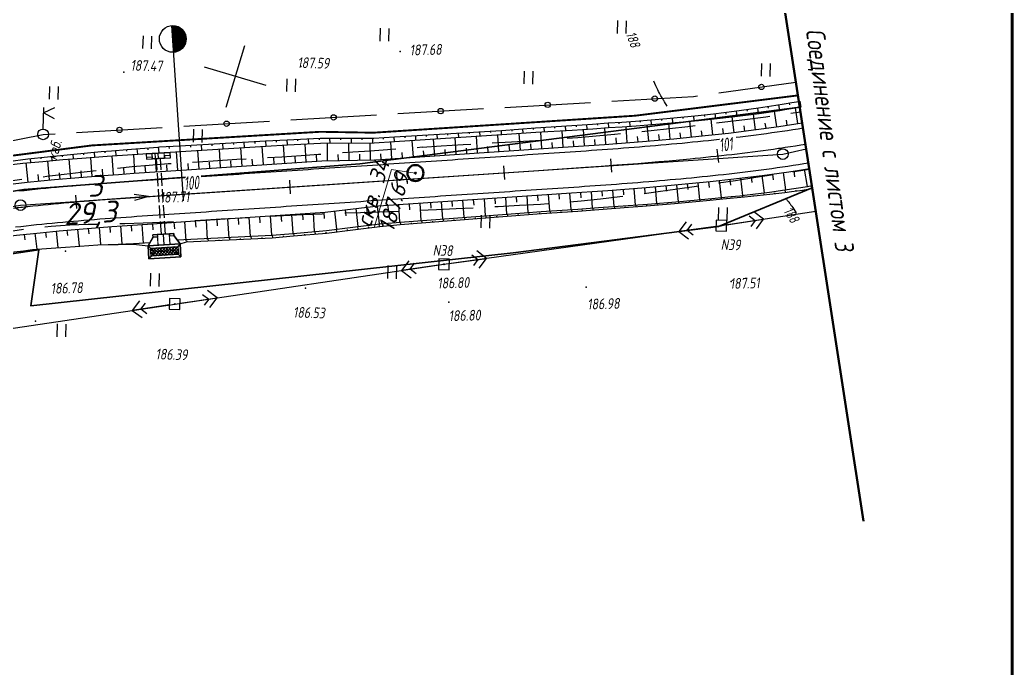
# Model space of a CAD drawing. Header units: millimetres. Extents: x 1808 to 2910, y -1045 to 155.
# Drawn here: x 2689.1 to 2874.2, y -473.4 to -352.6 of the extents above; entities that cross this region are included whole.
import ezdxf

# ---------------------------------------------------------------- set-up
doc = ezdxf.new("R2010")
doc.units = ezdxf.units.MM
doc.linetypes.add('ACAD_ISO02W100', pattern=[15, 12, -3])
doc.linetypes.add('CONTI', pattern=[0])
for name, color, linetype, lineweight in [('10', 1, 'Continuous', 35), ('геология', 7, 'Continuous', 20), ('КОПИЯ_ОСЬ_13_ОТКОСЫ', 7, 'Continuous', 30), ('КОПИЯ_ОСЬ_ГРАНИЦЫ_ПОЛОС', 7, 'Continuous', 30), ('ОСЬ_ВЕРХ_ПОКРЫТИЯ_ГРАНИЦЫ_ПОЛОС', 7, 'Continuous', 30), ('ОСЬ_ВЕРХ_ПОКРЫТИЯ_ОСЬ', 1, 'Continuous', 30), ('Трубы мет.', 7, 'ACAD_ISO02W100', 30), ('Уклоны ПЧ', 5, 'Continuous', 30)]:
    doc.layers.add(name, color=color, linetype=linetype, lineweight=lineweight)
for name, color, linetype in [('_Оформление', 7, 'Continuous'), ('_Ростелеком', 6, 'Continuous'), ('GOR_BDEFAULT', 212, 'CONTI'), ('NAD_MDEFAULT', 7, 'CONTI'), ('PI_OTDEFAULT', 172, 'CONTI'), ('PI_TTDEFAULT', 5, 'CONTI'), ('PLN_O', 7, 'CONTI'), ('SETKR', 2, 'CONTI'), ('SIT_LDEFAULT', 7, 'CONTI'), ('USLZNDEFAULT', 7, 'CONTI'), ('ZAPSKDEFAULT', 7, 'CONTI'), ('КОПИЯ_ОСЬ_ТАНГЕНСЫ', 1, 'Continuous'), ('ОСЬ_ВЕРХ_ПОКРЫТИЯ_КИЛОМЕТЫ', 1, 'Continuous'), ('ОСЬ_ВЕРХ_ПОКРЫТИЯ_ОТКОСЫ', 7, 'Continuous'), ('ОСЬ_ВЕРХ_ПОКРЫТИЯ_ПИКЕТЫ', 1, 'Continuous')]:
    doc.layers.add(name, color=color, linetype=linetype)
doc.styles.add('eskd', font='isocpeur.ttf', dxfattribs={"width": 1.2, "height": 2})
doc.styles.add('SHRFT', font='isocpeui.ttf')
doc.styles.get("Standard").update_dxf_attribs({"font": 'isocpeui.ttf'})
doc.styles.add('ГОСТ', font='isocpeur.ttf', dxfattribs={"height": 4})
doc.linetypes.add('Связь', pattern='A,12.5,[130,ltypeshp.shx,S=1,R=-30,X=0,Y=0.9],1,[130,ltypeshp.shx,S=1,R=-30,X=0,Y=0.9],1,[130,ltypeshp.shx,S=1,R=-30,X=0,Y=0.9],4.5', length=19)

# ---------------------------------------------------------------- blocks, each defined once
blk = doc.blocks.new('BL_333')
at = {"color": 0}
for p, q in [((0, -6), (0, 6)), ((-6, 0), (6, 0))]:
    blk.add_line(p, q, dxfattribs=at)
blk = doc.blocks.new('BL_2011')
at = {"color": 0}
for p, q in [((0, 0), (0, 2.4)), ((1.6, 0), (1.6, 2.4))]:
    blk.add_line(p, q, dxfattribs=at)
blk = doc.blocks.new('BL_27')
at = {"color": 0}
for p, q in [((1, 1), (-1, 1)), ((-1, 1), (-1, -1)), ((1, -1), (1, 1)), ((-1, -1), (1, -1))]:
    blk.add_line(p, q, dxfattribs=at)
blk.add_circle((0, 0), 0.1, dxfattribs=at)
blk = doc.blocks.new('BL_4017')
at = {"color": 0}
for p, q in [((0, 1), (0, 5)), ((2, 5), (0, 4)), ((0, 4), (2, 3))]:
    blk.add_line(p, q, dxfattribs=at)
blk.add_circle((0, 0), 1, dxfattribs=at)
blk = doc.blocks.new('A$C25637593')
at = {"layer": 'Трубы мет.', "linetype": 'Continuous', "lineweight": 0}
h = blk.add_hatch(dxfattribs=at)
h.set_pattern_fill('ANSI37', color=256, scale=64, angle=180, style=0)
h.set_pattern_definition([(225, (2253.2026, 3680.535), (5.656854, -5.656854), []), (315, (2253.2026, 3680.535), (5.656854, 5.656854), [])])
h.paths.add_polyline_path([(49, 51), (79, 51), (79, -51), (49, -51)])
at = {"layer": 'Трубы мет.', "linetype": 'Continuous'}
for points in [[(0, 39), (0, 23), (0, 0), (0, -23), (0, -39)], [(0, 23), (8, 23), (8, 39), (0, 39)], [(8, -39), (8, -39), (40, -60), (40, -60), (40, 60), (8, 39), (8, 39)], [(40, 60), (49, 51)], [(88, 60), (79, 51)], [(0, -23), (8, -23), (8, -39), (0, -39)], [(40, -60), (49, -51)], [(79, -51), (88, -60)]]:
    blk.add_lwpolyline(points, dxfattribs=at)
at = {"layer": 'Трубы мет.', "linetype": 'Continuous', "lineweight": 0}
for points in [[(39, 23), (39, 58.1), (9, 38.5), (9, 23)], [(9, -23), (9, -38.5), (39, -58.1), (39, -23)]]:
    blk.add_lwpolyline(points, close=True, dxfattribs=at)
at = {"layer": 'Трубы мет.', "linetype": 'Continuous'}
for points in [[(40, 60), (88, 60), (88, -60), (40, -60)], [(49, 51), (79, 51), (79, -51), (49, -51)]]:
    blk.add_lwpolyline(points, close=True, dxfattribs=at)
at = {"layer": 'Трубы мет.', "ltscale": 1.2}
for points in [[(49, 51), (64, 36)], [(79, 51), (64, 36)], [(64, 36), (64, -36)], [(49, -51), (64, -36)], [(64, -36), (79, -51)]]:
    blk.add_lwpolyline(points, dxfattribs=at)
at = {"layer": 'Трубы мет.', "linetype": 'Continuous', "lineweight": 0}
for points in [[(1, 22), (39, 22)], [(1, 22), (1, 0.5)], [(1, 0.5), (39, 0.5)], [(39, 0.5), (39, 22)], [(1, -0.5), (39, -0.5)], [(1, -0.5), (1, -22)], [(1, -22), (39, -22)], [(39, -22), (39, -0.5)]]:
    blk.add_lwpolyline(points, dxfattribs=at)
blk = doc.blocks.new('A$C76A07AE2')
at = {"layer": 'Трубы мет.', "linetype": 'Continuous', "lineweight": 0}
for p, q in [((-18.9, 44.2), (-8, 44.2)), ((-18.9, 44.2), (-18.9, 23)), ((-4, 45), (-1.3, 45)), ((-18.9, 23), (0, 23)), ((-18.9, 22.1), (-0.9, 22.1)), ((-18.9, 22.1), (-18.9, 21.8)), ((-18.9, 21.8), (-18.9, 0.5)), ((-0.9, 22.1), (-0.9, 0.5)), ((-18.9, -0.5), (-18.9, -20.5)), ((-18.9, -20.5), (-18.9, -22)), ((-18.9, -22), (-0.9, -22)), ((-18.9, -23), (0, -23)), ((-18.9, -23), (-18.9, -44.1)), ((-0.9, -0.5), (-0.9, -20.5)), ((-0.9, -20.5), (-0.9, -22)), ((-18.9, -44.1), (-8, -44.1))]:
    blk.add_line(p, q, dxfattribs=at)
at = {"layer": 'Трубы мет.', "linetype": 'Continuous'}
blk.add_lwpolyline([(-20, -45), (0, -45), (0, 45), (-20, 45)], close=True, dxfattribs=at)
for points in [[(-8, 45), (-8, 23), (0, 23)], [(-8, -45), (-8, -23), (0, -23)]]:
    blk.add_lwpolyline(points, dxfattribs=at)
at = {"layer": 'Трубы мет.', "linetype": 'Continuous', "lineweight": 0}
for points in [[(-18.9, 0.5), (-0.9, 0.5)], [(-18.9, -0.5), (-0.9, -0.5)]]:
    blk.add_lwpolyline(points, dxfattribs=at)
blk = doc.blocks.new('Стрелка')
at = {"layer": 'Уклоны ПЧ', "ltscale": 2}
for points in [[(-0.02, -0.05), (-0.02, 17.97)], [(-0.02, -0.05), (-0.58, 2.62)], [(-0.02, -0.05), (0.53, 2.62)]]:
    blk.add_lwpolyline(points, dxfattribs=at)

msp = doc.modelspace()

# ---------------------------------------------------------------- linework, layer by layer
at = {"lineweight": 50}
msp.add_line((2827.41, -322.24), (2846.49, -445.96), dxfattribs=at)
at = {"layer": '10'}
for points in [[(2834.59, -368.84), (2752.53, -379.42), (2722.95, -381.67)], [(2720.01, -381.89), (2689.9, -384.17), (2672.23, -386.99), (2623.66, -394.75)], [(2836.91, -383.88), (2819.46, -391.04), (2781.15, -396), (2691.22, -405.87), (2692.7, -395.44), (2606.46, -408.13), (2606.46, -408.13), (2531.72, -418.13), (2464.56, -429.19), (2448.04, -431.91), (2378.95, -444.91), (2369.55, -446.68), (2369.33, -456.96), (2288.52, -472.64), (2240.01, -477.5)], [(2288.52, -472.64), (2369.33, -456.96), (2369.55, -446.68), (2378.95, -444.91), (2448.04, -431.91), (2464.56, -429.19), (2531.72, -418.13), (2606.46, -408.13), (2606.46, -408.13), (2692.7, -395.44), (2691.22, -405.87), (2781.15, -396), (2819.46, -391.04), (2836.91, -383.88)]]:
    msp.add_lwpolyline(points, dxfattribs=at)
at = {"layer": '_Оформление', "lineweight": 70, "ltscale": 200}
msp.add_lwpolyline([(2874.19, -249.78), (1824.77, -249.78), (1824.77, -535.66), (2874.19, -535.66)], close=True, dxfattribs=at)
at = {"layer": '_Ростелеком', "color": 5, "linetype": 'Связь', "const_width": 0.35}
msp.add_lwpolyline([(2834.25, -366.64), (2803.91, -370.42), (2755.07, -373.59), (2745.15, -373.42), (2702.58, -375.96), (2684.43, -378.29), (2671.55, -380.72), (2634.25, -387.11), (2605.99, -391.86), (2578.38, -393.01), (2544.61, -398.26), (2501.7, -405.21), (2471.17, -410.45), (2438.48, -419.6), (2405.8, -425.35), (2370.72, -431.58), (2340.52, -436.8), (2307.56, -442.93)], dxfattribs=at)
at = {"layer": 'GOR_BDEFAULT', "color": 212, "elevation": 188, "flags": 128}
for points in [[(2809.88, -368.63), (2809.39, -367.84), (2809.31, -367.72), (2809.22, -367.59), (2809.13, -367.45), (2809.03, -367.29), (2808.92, -367.12), (2808.8, -366.92), (2808.68, -366.71), (2808.55, -366.47), (2808.41, -366.2), (2808.26, -365.92), (2808.11, -365.59), (2807.94, -365.24), (2807.76, -364.85), (2807.58, -364.43), (2807.39, -363.98)], [(2832.11, -386.01), (2832.15, -386.06), (2832.2, -386.1), (2832.26, -386.17), (2832.32, -386.24), (2832.38, -386.33), (2832.47, -386.43), (2832.57, -386.56), (2832.68, -386.7), (2832.8, -386.87), (2832.94, -387.07), (2833.1, -387.3), (2833.27, -387.55), (2833.47, -387.84), (2833.69, -388.16), (2833.93, -388.51)]]:
    msp.add_lwpolyline(points, dxfattribs=at)
at = {"layer": 'PI_TTDEFAULT', "color": 5}
for p in [(2760.09, -358.45, 187.68), (2708.54, -362.29, 187.47), (2741.52, -361.27, 187.59), (2697.64, -395.68, 186.57), (2768.24, -398.1, 186.8), (2821.79, -401.34, 187.51), (2742.39, -402.57, 186.53), (2794.76, -402.38, 186.98), (2769.14, -405.16, 186.8), (2718.03, -405.52, 186.39), (2692.05, -408.69, 186.13)]:
    msp.add_point(p, dxfattribs=at)
at = {"layer": 'PLN_O'}
for p, q in [((2819.5, -366.18), (2833.88, -364.18)), ((2779.6, -368.87), (2795.57, -367.94)), ((2799.57, -367.71), (2814.79, -366.82)), ((2814.79, -366.82), (2815.54, -366.72)), ((2759.64, -370.04), (2775.61, -369.11)), ((2719.71, -372.38), (2735.68, -371.45)), ((2739.67, -371.21), (2755.64, -370.28)), ((2693.49, -373.9), (2695.74, -373.77)), ((2699.74, -373.53), (2715.71, -372.6)), ((2680.01, -376.56), (2693.49, -373.9))]:
    msp.add_line(p, q, dxfattribs=at)
for centre in [(2827.43, -365.07), (2787.59, -368.4), (2807.55, -367.24), (2767.63, -369.57), (2727.7, -371.91), (2747.66, -370.74), (2707.73, -373.06)]:
    msp.add_circle(centre, 0.5, dxfattribs=at)
at = {"layer": 'SIT_LDEFAULT', "color": 7}
for p, q in [((2834.74, -369.78), (2832.95, -370.04)), ((2820.63, -371.65), (2819.07, -371.84)), ((2824.36, -371.17), (2820.63, -371.64)), ((2828.23, -370.68), (2824.36, -371.18)), ((2828.98, -370.58), (2828.23, -370.68)), ((2806.89, -373.26), (2805.15, -373.44)), ((2810.3, -372.88), (2806.89, -373.26)), ((2813.7, -372.49), (2810.3, -372.88)), ((2815.09, -372.33), (2813.7, -372.5)), ((2780.81, -375.35), (2777.24, -375.56)), ((2785.29, -375.09), (2780.81, -375.35)), ((2787.23, -374.98), (2785.29, -375.1)), ((2793.23, -374.55), (2791.21, -374.7)), ((2796.64, -374.26), (2793.23, -374.55)), ((2800.06, -373.95), (2796.64, -374.26)), ((2801.17, -373.83), (2800.07, -373.94)), ((2751.26, -377.22), (2749.3, -377.36)), ((2754.49, -377), (2751.26, -377.22)), ((2757.71, -376.76), (2754.49, -377)), ((2759.28, -376.65), (2757.71, -376.76)), ((2764.17, -376.31), (2763.26, -376.38)), ((2767.73, -376.1), (2764.16, -376.32)), ((2771.82, -375.87), (2767.73, -376.1)), ((2773.26, -375.78), (2771.82, -375.87)), ((2725.17, -378.88), (2721.36, -379.11)), ((2729.62, -378.61), (2725.17, -378.88)), ((2731.33, -378.52), (2729.62, -378.61)), ((2738.03, -378.14), (2735.33, -378.29)), ((2741.58, -377.9), (2738.03, -378.13)), ((2744.81, -377.68), (2741.58, -377.9)), ((2745.3, -377.64), (2744.81, -377.67)), ((2700.56, -381), (2697.39, -381.38)), ((2703.41, -380.67), (2700.56, -381)), ((2710.11, -379.96), (2707.39, -380.24)), ((2713.29, -379.68), (2710.11, -379.96)), ((2716.8, -379.41), (2713.29, -379.68)), ((2717.37, -379.37), (2716.8, -379.41)), ((2833.29, -380.87), (2834.33, -380.71)), ((2834.34, -380.69), (2836.37, -380.37)), ((2689.53, -382.33), (2687.36, -382.59)), ((2694.21, -381.76), (2693.5, -381.85)), ((2697.39, -381.38), (2694.21, -381.76)), ((2819.45, -382.93), (2822.59, -382.47)), ((2822.59, -382.47), (2826.41, -381.9)), ((2826.41, -381.9), (2829.34, -381.46)), ((2805.59, -384.9), (2808.19, -384.55)), ((2808.19, -384.55), (2811.76, -384.04)), ((2811.76, -384.04), (2815.35, -383.52)), ((2815.35, -383.52), (2815.49, -383.5)), ((2791.68, -386.47), (2793.82, -386.28)), ((2793.82, -386.28), (2797.42, -385.91)), ((2797.42, -385.91), (2801.01, -385.5)), ((2801.01, -385.5), (2801.62, -385.42)), ((2749.74, -388.52), (2752.65, -388.43)), ((2752.65, -388.43), (2756.21, -388.31)), ((2756.21, -388.31), (2759.73, -388.19)), ((2763.73, -388.04), (2766.87, -387.9)), ((2766.87, -387.9), (2770.53, -387.72)), ((2770.53, -387.72), (2773.71, -387.56)), ((2777.7, -387.37), (2778.32, -387.34)), ((2778.32, -387.34), (2782.31, -387.12)), ((2782.31, -387.12), (2786.26, -386.88)), ((2786.26, -386.88), (2787.69, -386.77)), ((2819.94, -390.91), (2837.58, -388.18)), ((2827.85, -389.69), (2826.02, -388.35)), ((2708.73, -390.49), (2712.16, -390.41)), ((2712.16, -390.41), (2715.59, -390.27)), ((2715.59, -390.27), (2717.78, -390.16)), ((2721.77, -389.95), (2722.86, -389.88)), ((2722.86, -389.88), (2726.72, -389.66)), ((2726.72, -389.66), (2730.63, -389.42)), ((2730.63, -389.43), (2731.76, -389.37)), ((2735.74, -389.15), (2738.33, -389.01)), ((2738.33, -389.01), (2741.98, -388.83)), ((2741.98, -388.83), (2745.53, -388.68)), ((2745.53, -388.68), (2745.73, -388.67)), ((2813.38, -390.21), (2812.02, -392.01)), ((2820.93, -390.76), (2827.85, -389.69)), ((2825.12, -389.1), (2826.26, -389.94)), ((2826.26, -389.94), (2825.43, -391.08)), ((2826.51, -391.51), (2827.85, -389.69)), ((2687.87, -391.85), (2689.84, -391.58)), ((2693.79, -391.12), (2695.02, -391)), ((2695.02, -390.98), (2698.44, -390.76)), ((2698.43, -390.77), (2701.86, -390.64)), ((2701.86, -390.64), (2703.79, -390.6)), ((2707.79, -390.51), (2708.73, -390.49)), ((2768.24, -398.1), (2819.94, -390.91)), ((2818.95, -391.04), (2812.02, -392.01)), ((2812.02, -392.01), (2813.82, -393.38)), ((2813.61, -391.79), (2814.45, -390.66)), ((2814.73, -392.65), (2813.61, -391.79)), ((2776.16, -397), (2774.35, -395.63)), ((2761.67, -397.45), (2760.32, -399.27)), ((2769.23, -397.97), (2776.16, -397)), ((2773.45, -396.37), (2774.57, -397.22)), ((2774.57, -397.22), (2773.72, -398.35)), ((2774.8, -398.8), (2776.16, -397)), ((2718.03, -405.52), (2768.24, -398.1)), ((2767.24, -398.24), (2760.32, -399.27)), ((2760.32, -399.27), (2762.14, -400.62)), ((2761.91, -399.03), (2762.75, -397.89)), ((2763.04, -399.88), (2761.91, -399.03)), ((2725.94, -404.35), (2724.12, -403)), ((2711.47, -404.89), (2710.12, -406.7)), ((2719.02, -405.37), (2725.94, -404.35)), ((2723.22, -403.73), (2724.36, -404.58)), ((2724.36, -404.58), (2723.52, -405.72)), ((2724.6, -406.17), (2725.94, -404.35)), ((2665.65, -413.35), (2718.03, -405.52)), ((2717.04, -405.66), (2710.12, -406.7)), ((2710.12, -406.7), (2711.93, -408.04)), ((2711.7, -406.46), (2712.55, -405.32)), ((2712.83, -407.31), (2711.7, -406.46))]:
    msp.add_line(p, q, dxfattribs=at)
at = {"layer": 'геология', "color": 1, "linetype": 'Continuous'}
for p, q in [((2755.3, -391.08), (2758.46, -380.45)), ((2758.46, -380.45), (2762.87, -381.12))]:
    msp.add_line(p, q, dxfattribs=at)
at = {"layer": 'геология', "color": 1, "linetype": 'Continuous', "lineweight": 50}
for radius in [1.5, 0.103]:
    msp.add_circle((2762.92, -381.11), radius, dxfattribs=at)
at = {"layer": 'КОПИЯ_ОСЬ_13_ОТКОСЫ'}
for points in [[(2686.99, -378.94), (2690.64, -378.48), (2694.29, -378.08), (2697.99, -377.7), (2702.36, -377.29), (2704.3, -377.12), (2706.24, -376.95), (2709.14, -376.72), (2714.91, -376.26), (2715.21, -376.23), (2719.01, -376.06), (2734.98, -375.11), (2738.98, -374.9), (2745.17, -374.61), (2750.13, -374.58), (2755.19, -374.59), (2758.99, -374.38), (2778.95, -373.15), (2785.33, -372.71), (2792.1, -372.25), (2795.96, -371.98), (2798.85, -371.77), (2801.42, -371.6), (2803.98, -371.41), (2809.81, -370.92), (2815.61, -370.37), (2818.49, -370.06), (2822.38, -369.6), (2826.86, -368.98), (2830.11, -368.48), (2831.65, -368.24), (2833.09, -367.98), (2834.43, -367.75)], [(2832.61, -368.07), (2832.67, -368.41)], [(2834.58, -367.72), (2834.76, -368.8)], [(2687.07, -379.6), (2689.73, -379.29), (2693.44, -378.93), (2697.14, -378.61), (2698.99, -378.46), (2700.71, -378.33), (2705.44, -377.98), (2710.18, -377.66), (2714.99, -377.35), (2715.28, -377.33), (2719.08, -377.12), (2735.05, -376.11), (2739.04, -375.87), (2745.23, -375.53), (2755.25, -375.47), (2759.04, -375.24), (2779, -373.95), (2785.39, -373.51), (2792.16, -373.09), (2796.02, -372.84), (2798.91, -372.64), (2801.48, -372.48), (2804.06, -372.3), (2809.89, -371.83), (2815.7, -371.3), (2818.6, -371), (2822.5, -370.57), (2826.99, -369.98), (2830.84, -369.43), (2831.8, -369.28), (2833.73, -368.97), (2834.59, -368.82)], [(2687.07, -379.6), (2689.73, -379.29), (2693.44, -378.93), (2697.14, -378.61), (2698.99, -378.46), (2700.71, -378.33), (2705.44, -377.98), (2710.18, -377.66), (2714.99, -377.35), (2715.28, -377.33), (2719.08, -377.12), (2735.05, -376.11), (2739.04, -375.87), (2745.23, -375.53), (2755.25, -375.47), (2759.04, -375.24), (2779, -373.95), (2785.39, -373.51), (2792.16, -373.09), (2796.02, -372.84), (2798.91, -372.64), (2801.48, -372.48), (2804.06, -372.3), (2809.89, -371.83), (2815.7, -371.3), (2818.6, -371), (2822.5, -370.57), (2826.99, -369.98), (2830.84, -369.43), (2831.8, -369.28), (2833.73, -368.97), (2834.59, -368.82)], [(2818.75, -370.03), (2818.86, -370.97)], [(2820.74, -369.79), (2820.77, -370.11)], [(2822.72, -369.55), (2822.86, -370.52)], [(2824.7, -369.28), (2824.75, -369.6)], [(2826.68, -369), (2826.82, -370)], [(2828.66, -368.7), (2828.71, -369.04)], [(2830.28, -372.5), (2829.87, -369.57)], [(2830.64, -368.4), (2830.8, -369.43)], [(2834.23, -371.9), (2833.78, -368.96)], [(2687.93, -383.11), (2690.49, -382.82), (2693.06, -382.56), (2695.62, -382.31), (2700.14, -381.92), (2705.6, -381.49), (2707.53, -381.36), (2710.41, -381.15), (2720.25, -380.49), (2745.45, -378.81), (2755.46, -378.64), (2791.4, -376.23), (2795.27, -375.96), (2798.17, -375.76), (2805.27, -375.21), (2811.13, -374.71), (2816.97, -374.13), (2821.28, -373.66), (2826.48, -373.02), (2830.68, -372.44), (2835.05, -371.78)], [(2796.83, -371.92), (2796.85, -372.2)], [(2798.83, -371.77), (2798.89, -372.64)], [(2800.82, -371.64), (2800.84, -371.93)], [(2802.82, -371.5), (2802.88, -372.38)], [(2804.81, -371.34), (2804.84, -371.64)], [(2806.81, -371.17), (2806.88, -372.07)], [(2808.8, -371.01), (2808.82, -371.31)], [(2810.41, -374.77), (2810.15, -371.81)], [(2810.79, -370.83), (2810.88, -371.74)], [(2812.78, -370.64), (2812.81, -370.94)], [(2814.39, -374.39), (2814.1, -371.44)], [(2814.77, -370.45), (2814.86, -371.38)], [(2816.76, -370.24), (2816.8, -370.55)], [(2818.37, -373.98), (2818.05, -371.06)], [(2822.34, -373.53), (2821.99, -370.63)], [(2826.31, -373.04), (2825.95, -370.12)], [(2828.29, -372.77), (2828.16, -371.8)], [(2832.25, -372.2), (2832.1, -371.23)], [(2768.9, -373.77), (2768.91, -374.05)], [(2770.89, -373.65), (2770.94, -374.47)], [(2772.89, -373.53), (2772.91, -373.8)], [(2774.88, -373.4), (2774.93, -374.21)], [(2776.88, -373.28), (2776.9, -373.55)], [(2778.88, -373.16), (2778.93, -373.96)], [(2780.87, -373.02), (2780.89, -373.29)], [(2782.48, -376.83), (2782.28, -373.73)], [(2782.87, -372.88), (2782.92, -373.68)], [(2784.86, -372.74), (2784.88, -373.01)], [(2786.47, -376.56), (2786.27, -373.46)], [(2786.86, -372.61), (2786.91, -373.42)], [(2788.85, -372.47), (2788.87, -372.74)], [(2790.47, -376.29), (2790.26, -373.21)], [(2790.85, -372.34), (2790.91, -373.17)], [(2792.84, -372.2), (2792.86, -372.48)], [(2794.46, -376.02), (2794.24, -372.95)], [(2794.84, -372.06), (2794.9, -372.91)], [(2798.45, -375.74), (2798.21, -372.69)], [(2802.43, -375.43), (2802.2, -372.43)], [(2806.42, -375.11), (2806.16, -372.13)], [(2812.4, -374.58), (2812.3, -373.6)], [(2816.38, -374.19), (2816.28, -373.21)], [(2820.36, -373.76), (2820.25, -372.79)], [(2824.33, -373.29), (2824.21, -372.32)], [(2726.95, -375.59), (2727.01, -376.62)], [(2728.94, -375.47), (2728.96, -375.81)], [(2730.94, -375.35), (2731, -376.36)], [(2732.94, -375.23), (2732.96, -375.57)], [(2734.93, -375.12), (2734.99, -376.11)], [(2736.93, -375.01), (2736.95, -375.34)], [(2738.93, -374.91), (2738.98, -375.87)], [(2740.92, -374.81), (2740.94, -375.13)], [(2742.92, -374.72), (2742.97, -375.65)], [(2744.92, -374.63), (2744.94, -374.94)], [(2746.55, -378.79), (2746.49, -375.52)], [(2746.92, -374.6), (2746.93, -375.52)], [(2748.92, -374.59), (2748.92, -374.9)], [(2750.54, -378.72), (2750.49, -375.5)], [(2750.92, -374.58), (2750.92, -375.49)], [(2752.92, -374.59), (2752.92, -374.89)], [(2754.54, -378.65), (2754.49, -375.47)], [(2754.92, -374.59), (2754.92, -375.47)], [(2756.92, -374.5), (2756.93, -374.79)], [(2758.54, -378.43), (2758.33, -375.29)], [(2758.91, -374.39), (2758.96, -375.25)], [(2760.91, -374.27), (2760.93, -374.55)], [(2762.53, -378.17), (2762.32, -375.03)], [(2762.91, -374.14), (2762.96, -374.99)], [(2764.9, -374.02), (2764.92, -374.3)], [(2766.52, -377.9), (2766.31, -374.77)], [(2766.9, -373.9), (2766.95, -374.73)], [(2770.51, -377.63), (2770.3, -374.51)], [(2774.5, -377.36), (2774.29, -374.26)], [(2778.49, -377.1), (2778.28, -374)], [(2788.47, -376.43), (2788.4, -375.39)], [(2792.46, -376.16), (2792.39, -375.13)], [(2796.45, -375.88), (2796.38, -374.86)], [(2800.44, -375.58), (2800.36, -374.57)], [(2804.43, -375.28), (2804.35, -374.28)], [(2808.41, -374.94), (2808.33, -373.95)], [(2701.01, -377.41), (2701.04, -377.7)], [(2703.01, -377.23), (2703.09, -378.15)], [(2705, -377.06), (2705.02, -377.37)], [(2706.99, -376.89), (2707.07, -377.87)], [(2708.98, -376.73), (2709.01, -377.05)], [(2710.98, -376.57), (2711.06, -377.61)], [(2712.97, -376.41), (2713, -376.76)], [(2714.61, -380.87), (2714.38, -377.39)], [(2714.97, -376.25), (2715.06, -377.35)], [(2716.96, -376.15), (2716.98, -376.52)], [(2718.61, -380.6), (2718.37, -377.16)], [(2718.96, -376.06), (2719.01, -377.13)], [(2720.96, -375.94), (2720.98, -376.3)], [(2722.6, -380.34), (2722.37, -376.91)], [(2722.95, -375.82), (2723.02, -376.87)], [(2724.95, -375.71), (2724.97, -376.06)], [(2726.59, -380.07), (2726.36, -376.66)], [(2730.58, -379.8), (2730.35, -376.41)], [(2734.57, -379.54), (2734.34, -376.15)], [(2738.56, -379.27), (2738.34, -375.91)], [(2742.55, -379), (2742.33, -375.69)], [(2760.53, -378.3), (2760.46, -377.25)], [(2764.52, -378.03), (2764.45, -376.99)], [(2768.51, -377.76), (2768.44, -376.72)], [(2772.51, -377.5), (2772.44, -376.46)], [(2776.5, -377.23), (2776.43, -376.19)], [(2780.49, -376.96), (2780.42, -375.93)], [(2784.48, -376.7), (2784.41, -375.66)], [(2690.69, -382.8), (2690.31, -379.23)], [(2691.07, -378.43), (2691.15, -379.15)], [(2693.05, -378.21), (2693.08, -378.45)], [(2694.67, -382.4), (2694.34, -378.85)], [(2695.04, -378), (2695.12, -378.78)], [(2697.03, -377.8), (2697.06, -378.06)], [(2698.66, -382.04), (2698.35, -378.51)], [(2699.02, -377.6), (2699.1, -378.45)], [(2702.64, -381.72), (2702.37, -378.2)], [(2706.63, -381.42), (2706.38, -377.92)], [(2710.62, -381.14), (2710.39, -377.65)], [(2720.6, -380.47), (2720.52, -379.32)], [(2724.59, -380.2), (2724.52, -379.06)], [(2728.58, -379.94), (2728.51, -378.8)], [(2732.57, -379.67), (2732.5, -378.54)], [(2736.57, -379.4), (2736.49, -378.27)], [(2740.56, -379.13), (2740.48, -378.02)], [(2744.55, -378.87), (2744.47, -377.76)], [(2748.54, -378.76), (2748.53, -377.67)], [(2752.54, -378.69), (2752.53, -377.61)], [(2756.54, -378.57), (2756.47, -377.51)], [(2688.52, -392.7), (2692.93, -392.22), (2696.51, -391.87), (2700.93, -391.48), (2706.3, -391.07), (2708.2, -390.93), (2711.07, -390.73), (2721.83, -390.01), (2746.09, -388.39), (2756.04, -387.22), (2791.99, -384.81), (2795.88, -384.54), (2798.79, -384.33), (2805.97, -383.78), (2811.91, -383.27), (2817.86, -382.69), (2822.26, -382.21), (2824.93, -381.89), (2827.59, -381.55), (2832.52, -380.87), (2834.52, -380.55), (2836.02, -380.31), (2836.36, -380.25)], [(2696.67, -382.22), (2696.56, -381.04)], [(2700.65, -381.88), (2700.56, -380.7)], [(2704.64, -381.57), (2704.55, -380.4)], [(2708.63, -381.28), (2708.55, -380.11)], [(2712.62, -381.01), (2712.54, -379.84)], [(2716.61, -380.74), (2716.53, -379.58)], [(2831.48, -381.01), (2831.92, -384.23)], [(2833.46, -380.72), (2833.62, -381.79)], [(2835.43, -380.41), (2835.95, -383.61)], [(2692.68, -382.59), (2692.56, -381.4)], [(2815.59, -382.91), (2815.9, -386.08)], [(2817.58, -382.72), (2817.69, -383.77)], [(2819.57, -382.5), (2819.92, -385.7)], [(2821.56, -382.28), (2821.68, -383.35)], [(2823.55, -382.06), (2823.93, -385.27)], [(2825.53, -381.81), (2825.67, -382.89)], [(2827.52, -381.56), (2827.93, -384.77)], [(2829.5, -381.29), (2829.65, -382.36)], [(2718.46, -393.53), (2718.46, -393.53), (2736.16, -392.68), (2740.14, -392.34), (2746.32, -391.83), (2751.24, -391.19), (2756.26, -390.54), (2760.05, -390.25), (2779.99, -388.74), (2783.18, -388.49), (2786.37, -388.27), (2793.17, -387.82), (2797.07, -387.55), (2802.61, -387.16), (2806.22, -386.89), (2812.2, -386.42), (2818.2, -385.87), (2821.82, -385.5), (2823.44, -385.33), (2824.26, -385.24), (2828.95, -384.65), (2831.77, -384.26), (2836.03, -383.6), (2836.85, -383.45)], [(2718.46, -393.53), (2736.16, -392.68), (2740.14, -392.34), (2746.32, -391.83), (2751.24, -391.19), (2756.26, -390.54), (2760.05, -390.25), (2779.99, -388.74), (2783.18, -388.49), (2786.37, -388.27), (2793.17, -387.82), (2797.07, -387.55), (2802.61, -387.16), (2806.22, -386.89), (2812.2, -386.42), (2818.2, -385.87), (2821.82, -385.5), (2823.44, -385.33), (2824.26, -385.24), (2828.95, -384.65), (2831.77, -384.26), (2836.03, -383.6), (2836.85, -383.45)], [(2719.05, -394.28), (2720.2, -393.94), (2736.19, -393.16), (2740.17, -392.83), (2746.35, -392.29), (2751.27, -391.66), (2756.29, -391.04), (2760.08, -390.72), (2780.02, -389.15), (2786.4, -388.66), (2793.2, -388.18), (2797.09, -387.89), (2802.63, -387.47), (2805.25, -387.26), (2811.23, -386.78), (2817.22, -386.23), (2820.22, -385.93), (2824.29, -385.55), (2829, -385.04), (2831.83, -384.71), (2833.06, -384.54), (2834.08, -384.42), (2835.09, -384.27), (2836.11, -384.14), (2836.93, -384.01)], [(2791.67, -384.83), (2791.88, -387.9)], [(2793.67, -384.7), (2793.74, -385.72)], [(2795.66, -384.56), (2795.87, -387.63)], [(2797.66, -384.42), (2797.73, -385.44)], [(2799.65, -384.27), (2799.89, -387.35)], [(2801.64, -384.12), (2801.72, -385.14)], [(2803.64, -383.96), (2803.88, -387.06)], [(2805.63, -383.81), (2805.71, -384.84)], [(2807.63, -383.64), (2807.9, -386.76)], [(2809.62, -383.47), (2809.71, -384.51)], [(2811.61, -383.3), (2811.88, -386.44)], [(2813.6, -383.1), (2813.7, -384.15)], [(2827.95, -385.16), (2827.91, -384.78)], [(2829.94, -384.93), (2829.92, -384.81)], [(2831.92, -384.69), (2831.87, -384.24)], [(2833.91, -384.44), (2833.89, -384.29)], [(2763.73, -386.7), (2763.95, -389.95)], [(2765.73, -386.57), (2765.8, -387.65)], [(2767.72, -386.44), (2767.94, -389.65)], [(2769.72, -386.3), (2769.79, -387.37)], [(2771.72, -386.17), (2771.93, -389.35)], [(2773.71, -386.04), (2773.78, -387.1)], [(2775.71, -385.9), (2775.92, -389.05)], [(2777.7, -385.77), (2777.77, -386.82)], [(2779.7, -385.64), (2779.91, -388.75)], [(2781.69, -385.5), (2781.76, -386.54)], [(2783.69, -385.37), (2783.89, -388.44)], [(2785.68, -385.23), (2785.75, -386.26)], [(2787.68, -385.1), (2787.89, -388.17)], [(2789.68, -384.97), (2789.74, -385.99)], [(2812.03, -386.71), (2812, -386.43)], [(2814.02, -386.53), (2814.01, -386.43)], [(2816.01, -386.34), (2815.99, -386.07)], [(2818, -386.16), (2817.99, -386.06)], [(2819.99, -385.95), (2819.97, -385.69)], [(2821.98, -385.77), (2821.98, -385.68)], [(2823.97, -385.58), (2823.95, -385.27)], [(2825.96, -385.37), (2825.95, -385.27)], [(2743.82, -388.54), (2744.06, -392.01)], [(2745.82, -388.4), (2745.9, -389.56)], [(2747.81, -388.18), (2748.21, -391.58)], [(2749.79, -387.95), (2749.93, -389.08)], [(2751.78, -387.72), (2752.17, -391.07)], [(2753.77, -387.49), (2753.9, -388.6)], [(2755.75, -387.25), (2756.14, -390.56)], [(2757.75, -387.11), (2757.82, -388.21)], [(2759.74, -386.97), (2759.96, -390.25)], [(2761.74, -386.84), (2761.81, -387.93)], [(2784.11, -388.84), (2784.08, -388.43)], [(2786.1, -388.68), (2786.09, -388.55)], [(2788.1, -388.54), (2788.07, -388.16)], [(2790.09, -388.4), (2790.08, -388.27)], [(2792.09, -388.26), (2792.06, -387.89)], [(2794.08, -388.11), (2794.07, -387.99)], [(2796.08, -387.96), (2796.05, -387.62)], [(2798.07, -387.82), (2798.06, -387.7)], [(2800.07, -387.66), (2800.04, -387.34)], [(2802.06, -387.51), (2802.05, -387.4)], [(2804.05, -387.36), (2804.03, -387.05)], [(2806.05, -387.2), (2806.04, -387.1)], [(2808.04, -387.04), (2808.02, -386.75)], [(2810.03, -386.88), (2810.03, -386.78)], [(2717.88, -390.27), (2717.96, -391.49)], [(2719.88, -390.14), (2720.12, -393.73)], [(2721.87, -390.01), (2721.95, -391.2)], [(2723.87, -389.87), (2724.11, -393.47)], [(2725.86, -389.74), (2725.94, -390.94)], [(2727.86, -389.61), (2728.1, -393.21)], [(2729.86, -389.47), (2729.94, -390.67)], [(2731.85, -389.34), (2732.09, -392.95)], [(2733.85, -389.21), (2733.93, -390.41)], [(2735.84, -389.07), (2736.08, -392.69)], [(2737.84, -388.94), (2737.92, -390.14)], [(2739.83, -388.8), (2740.07, -392.35)], [(2741.83, -388.67), (2741.91, -389.85)], [(2760.18, -390.71), (2760.15, -390.24)], [(2762.18, -390.55), (2762.16, -390.4)], [(2764.17, -390.4), (2764.13, -389.94)], [(2766.16, -390.24), (2766.15, -390.09)], [(2768.16, -390.08), (2768.12, -389.64)], [(2770.15, -389.93), (2770.14, -389.78)], [(2772.15, -389.77), (2772.11, -389.34)], [(2774.14, -389.61), (2774.13, -389.47)], [(2776.13, -389.46), (2776.1, -389.04)], [(2778.13, -389.3), (2778.12, -389.16)], [(2780.12, -389.14), (2780.09, -388.73)], [(2782.11, -388.99), (2782.1, -388.85)], [(2693.95, -392.12), (2694.05, -393.12)], [(2695.94, -391.92), (2696.25, -395)], [(2697.94, -391.74), (2698.03, -392.77)], [(2699.93, -391.57), (2700.2, -394.73)], [(2701.92, -391.41), (2702, -392.46)], [(2703.92, -391.25), (2704.16, -394.45)], [(2705.91, -391.1), (2705.99, -392.16)], [(2707.9, -390.95), (2708.15, -394.3)], [(2709.9, -390.81), (2709.98, -391.93)], [(2711.9, -390.68), (2712.13, -394.18)], [(2713.89, -390.54), (2713.97, -391.71)], [(2744.28, -392.47), (2744.24, -392)], [(2746.27, -392.3), (2746.26, -392.14)], [(2748.26, -392.05), (2748.2, -391.58)], [(2750.24, -391.8), (2750.22, -391.64)], [(2752.23, -391.54), (2752.17, -391.07)], [(2754.21, -391.3), (2754.19, -391.14)], [(2756.2, -391.05), (2756.13, -390.56)], [(2758.19, -390.88), (2758.18, -390.71)], [(2686.93, -395.89), (2689.8, -395.57), (2690.64, -395.47), (2691.48, -395.38), (2695.02, -395.09), (2697.68, -394.89), (2699.46, -394.77), (2700.35, -394.72), (2702.02, -394.59), (2703.69, -394.46), (2705.59, -394.39), (2707.49, -394.33), (2710.35, -394.23), (2713.43, -394.02), (2713.43, -394.02), (2713.43, -394.02)], [(2689.98, -392.54), (2690.09, -393.53)], [(2691.96, -392.32), (2692.29, -395.32)], [(2700.35, -394.72), (2702.02, -394.59), (2703.69, -394.46), (2705.59, -394.39), (2707.49, -394.33), (2710.35, -394.23), (2713.43, -394.02), (2713.43, -394.02)], [(2720.33, -393.94), (2720.32, -393.72)], [(2722.33, -393.84), (2722.32, -393.77)], [(2724.33, -393.74), (2724.31, -393.46)], [(2726.32, -393.64), (2726.32, -393.55)], [(2728.32, -393.55), (2728.3, -393.2)], [(2730.32, -393.45), (2730.31, -393.33)], [(2732.32, -393.35), (2732.3, -392.94)], [(2734.31, -393.25), (2734.31, -393.11)], [(2736.31, -393.15), (2736.27, -392.67)], [(2738.3, -392.98), (2738.29, -392.82)], [(2740.3, -392.82), (2740.26, -392.33)], [(2742.29, -392.64), (2742.28, -392.48)], [(2700.35, -394.72), (2702.02, -394.59), (2703.69, -394.48), (2705.59, -394.43), (2707.49, -394.39), (2710.36, -394.33), (2713.05, -394.69), (2713.05, -394.69), (2713.05, -394.69)], [(2704.34, -394.46), (2704.34, -394.44)], [(2706.34, -394.41), (2706.34, -394.41)], [(2708.34, -394.37), (2708.34, -394.3)], [(2710.34, -394.33), (2710.34, -394.31)]]:
    msp.add_lwpolyline(points, dxfattribs=at)
at = {"layer": 'КОПИЯ_ОСЬ_ГРАНИЦЫ_ПОЛОС'}
for points in [[(2835.2, -372.77), (2834.27, -372.92), (2833.29, -373.07), (2832.31, -373.22), (2831.33, -373.36), (2830.35, -373.5), (2829.37, -373.64), (2828.39, -373.78), (2827.41, -373.91), (2826.43, -374.04), (2825.45, -374.16), (2824.46, -374.29), (2823.48, -374.41), (2822.7, -374.5)], [(2819.64, -374.85), (2819.54, -374.86), (2818.55, -374.97), (2817.57, -375.08), (2816.58, -375.18), (2815.59, -375.28), (2814.6, -375.38), (2813.62, -375.48), (2812.63, -375.57), (2811.64, -375.66), (2810.65, -375.75), (2809.66, -375.84), (2808.67, -375.93), (2807.68, -376.01), (2806.69, -376.1), (2805.69, -376.18), (2804.7, -376.26), (2803.71, -376.34), (2802.72, -376.42), (2801.73, -376.49), (2800.73, -376.57), (2799.74, -376.64), (2798.75, -376.72), (2797.75, -376.79), (2796.76, -376.86), (2795.76, -376.93), (2794.77, -377), (2793.77, -377.07), (2792.78, -377.14), (2791.78, -377.21), (2790.79, -377.28), (2789.79, -377.34), (2788.79, -377.41), (2787.8, -377.48), (2786.8, -377.54), (2785.8, -377.61), (2784.8, -377.68), (2783.81, -377.74), (2782.81, -377.81), (2781.81, -377.88), (2780.82, -377.94), (2779.82, -378.01), (2778.82, -378.08), (2777.82, -378.15), (2776.83, -378.21), (2775.83, -378.28), (2774.83, -378.35), (2773.84, -378.41), (2772.84, -378.48), (2771.84, -378.55), (2770.84, -378.61), (2769.85, -378.68), (2768.85, -378.75), (2767.85, -378.81), (2766.85, -378.88), (2765.86, -378.95), (2764.86, -379.01), (2763.86, -379.08), (2762.87, -379.15), (2761.87, -379.21), (2760.87, -379.28), (2759.87, -379.35), (2758.88, -379.41), (2757.88, -379.48), (2756.88, -379.55), (2755.89, -379.61), (2754.89, -379.68), (2753.89, -379.75), (2752.89, -379.81), (2751.9, -379.88), (2750.9, -379.95), (2749.9, -380.01), (2748.9, -380.08), (2747.91, -380.15), (2746.91, -380.21), (2745.91, -380.28), (2744.92, -380.35), (2743.92, -380.41), (2742.92, -380.48), (2741.92, -380.55), (2740.93, -380.61), (2739.93, -380.68), (2738.93, -380.75), (2737.93, -380.81), (2736.94, -380.88), (2735.94, -380.95), (2734.94, -381.01), (2733.95, -381.08), (2732.95, -381.15), (2731.95, -381.21), (2730.95, -381.28), (2729.96, -381.35), (2728.96, -381.41), (2727.96, -381.48), (2726.97, -381.55), (2725.97, -381.61), (2724.97, -381.68), (2723.97, -381.75), (2723.05, -381.81)], [(2719.94, -382.02), (2718.99, -382.08), (2717.99, -382.15), (2716.99, -382.21), (2716, -382.28), (2715, -382.35), (2714, -382.41), (2713, -382.48), (2712, -382.55), (2711.01, -382.62), (2710.01, -382.69), (2709.01, -382.75), (2708.01, -382.82), (2707.01, -382.9), (2706.01, -382.97), (2705.01, -383.04), (2704.01, -383.12), (2703, -383.19), (2702, -383.27), (2701, -383.35), (2700, -383.43), (2699, -383.52), (2697.99, -383.6), (2696.99, -383.69), (2695.99, -383.78), (2694.99, -383.88), (2693.98, -383.97), (2692.98, -384.07), (2691.98, -384.17), (2690.97, -384.28), (2689.97, -384.39), (2688.96, -384.5)]]:
    msp.add_lwpolyline(points, dxfattribs=at)
at = {"layer": 'КОПИЯ_ОСЬ_ТАНГЕНСЫ'}
for p, q in [((2831.43, -377.57), (2835.79, -376.59)), ((2689.27, -387.08), (2831.43, -377.57)), ((2532.38, -412.23), (2689.27, -387.08))]:
    msp.add_line(p, q, dxfattribs=at)
for centre in [(2831.43, -377.57), (2689.27, -387.08)]:
    msp.add_circle(centre, 1, dxfattribs=at)
at = {"layer": 'ОСЬ_ВЕРХ_ПОКРЫТИЯ_ГРАНИЦЫ_ПОЛОС'}
for points in [[(2687.93, -383.11), (2690.49, -382.82), (2693.06, -382.56), (2695.62, -382.31), (2700.14, -381.92), (2705.6, -381.49), (2707.53, -381.36), (2710.41, -381.15), (2720.25, -380.49), (2745.45, -378.81), (2755.46, -378.64), (2791.4, -376.23), (2795.27, -375.96), (2798.17, -375.76), (2805.27, -375.21), (2811.13, -374.71), (2816.97, -374.13), (2821.28, -373.66), (2826.48, -373.02), (2830.68, -372.44), (2835.05, -371.78)], [(2836.2, -379.27), (2835.34, -379.41), (2834.35, -379.57), (2833.36, -379.73), (2832.37, -379.88), (2831.37, -380.02), (2830.38, -380.16), (2829.38, -380.3), (2828.38, -380.44), (2827.38, -380.57), (2826.38, -380.7), (2825.39, -380.82), (2824.39, -380.95)], [(2824.39, -380.95), (2823.39, -381.07), (2822.39, -381.18), (2821.39, -381.3), (2820.39, -381.41), (2819.39, -381.52), (2818.39, -381.63), (2817.39, -381.73), (2816.4, -381.83), (2815.4, -381.93), (2814.4, -382.03), (2813.4, -382.13), (2812.4, -382.22), (2811.4, -382.31), (2810.4, -382.4), (2809.41, -382.49), (2808.41, -382.58), (2807.41, -382.66), (2806.41, -382.74), (2805.41, -382.82), (2804.42, -382.9), (2803.42, -382.98), (2802.42, -383.06), (2801.42, -383.14), (2800.43, -383.21), (2799.43, -383.28), (2798.43, -383.36), (2797.44, -383.43), (2796.44, -383.5), (2795.44, -383.57), (2794.45, -383.64), (2793.45, -383.71), (2792.46, -383.78), (2791.46, -383.85), (2790.47, -383.91), (2789.47, -383.98), (2788.48, -384.05), (2787.49, -384.11), (2786.49, -384.18), (2785.5, -384.25), (2784.5, -384.31), (2783.51, -384.38), (2782.52, -384.45), (2781.52, -384.51), (2780.53, -384.58), (2779.54, -384.65), (2778.54, -384.71), (2777.55, -384.78), (2776.55, -384.84), (2775.56, -384.91), (2774.57, -384.98), (2773.57, -385.04), (2772.58, -385.11), (2771.59, -385.18), (2770.59, -385.24), (2769.6, -385.31), (2768.61, -385.38), (2767.61, -385.44), (2766.62, -385.51), (2765.62, -385.58), (2764.63, -385.64), (2763.64, -385.71), (2762.64, -385.78), (2761.65, -385.84), (2760.66, -385.91), (2759.66, -385.97), (2758.67, -386.04), (2757.68, -386.11), (2756.68, -386.17), (2755.69, -386.24), (2754.69, -386.31), (2753.7, -386.37), (2752.71, -386.44), (2751.71, -386.51), (2750.72, -386.57), (2749.73, -386.64), (2748.73, -386.71), (2747.74, -386.77), (2746.75, -386.84), (2745.75, -386.91), (2744.76, -386.97), (2743.76, -387.04), (2742.77, -387.1), (2741.78, -387.17), (2740.78, -387.24), (2739.79, -387.3), (2738.8, -387.37), (2737.8, -387.44), (2736.81, -387.5), (2735.82, -387.57), (2734.82, -387.64), (2733.83, -387.7), (2732.83, -387.77), (2731.84, -387.84), (2730.85, -387.9), (2729.85, -387.97), (2728.86, -388.04), (2727.87, -388.1), (2726.87, -388.17), (2725.88, -388.23), (2724.89, -388.3), (2723.89, -388.37), (2722.9, -388.43), (2721.9, -388.5), (2720.91, -388.57), (2719.92, -388.63), (2718.92, -388.7), (2717.93, -388.77), (2716.94, -388.83), (2715.94, -388.9), (2714.95, -388.97), (2713.96, -389.03), (2712.96, -389.1), (2711.97, -389.17), (2710.98, -389.23), (2709.99, -389.3), (2709, -389.37), (2708.01, -389.44), (2707.02, -389.51), (2706.03, -389.58), (2705.04, -389.66), (2704.05, -389.73), (2703.07, -389.81), (2702.08, -389.88), (2701.1, -389.96), (2700.11, -390.05), (2699.13, -390.13), (2698.14, -390.21), (2697.16, -390.3), (2696.18, -390.39), (2695.19, -390.48), (2694.21, -390.58), (2693.23, -390.68), (2692.25, -390.78), (2691.27, -390.88), (2690.3, -390.99), (2689.32, -391.1), (2688.34, -391.22)], [(2688.52, -392.7), (2692.93, -392.22), (2696.51, -391.87), (2700.93, -391.48), (2706.3, -391.07), (2708.2, -390.93), (2711.07, -390.73), (2721.83, -390.01), (2746.09, -388.39), (2756.04, -387.22), (2791.99, -384.81), (2795.88, -384.54), (2798.79, -384.33), (2805.97, -383.78), (2811.91, -383.27), (2817.86, -382.69), (2822.26, -382.21), (2824.93, -381.89), (2827.59, -381.55), (2832.52, -380.87), (2834.52, -380.55), (2836.02, -380.31), (2836.36, -380.25)]]:
    msp.add_lwpolyline(points, dxfattribs=at)
at = {"layer": 'ОСЬ_ВЕРХ_ПОКРЫТИЯ_КИЛОМЕТЫ'}
for p, q in [((2719.61, -385.05), (2717.51, -353.62)), ((2717.51, -353.62), (2717.84, -358.61)), ((2717.61, -353.61), (2717.94, -358.6)), ((2717.71, -353.61), (2718.04, -358.58)), ((2717.81, -353.61), (2718.14, -358.57)), ((2717.91, -353.62), (2718.24, -358.55)), ((2718.01, -353.63), (2718.34, -358.52)), ((2718.11, -353.65), (2718.43, -358.49)), ((2718.21, -353.67), (2718.53, -358.46)), ((2718.31, -353.69), (2718.63, -358.42)), ((2718.42, -353.72), (2718.73, -358.38)), ((2718.52, -353.76), (2718.82, -358.33)), ((2718.62, -353.8), (2718.92, -358.28)), ((2718.72, -353.84), (2719.02, -358.22)), ((2718.83, -353.89), (2719.11, -358.15)), ((2718.93, -353.95), (2719.21, -358.08)), ((2719.04, -354.02), (2719.3, -358.01)), ((2719.14, -354.09), (2719.4, -357.92)), ((2719.25, -354.17), (2719.49, -357.83)), ((2719.35, -354.26), (2719.59, -357.72)), ((2719.46, -354.36), (2719.68, -357.61)), ((2719.57, -354.48), (2719.77, -357.47)), ((2719.68, -354.62), (2719.86, -357.32)), ((2719.79, -354.78), (2719.95, -357.15)), ((2719.9, -354.98), (2720.03, -356.94)), ((2720.02, -355.25), (2720.12, -356.65)), ((2720.17, -355.94), (2720.17, -355.94))]:
    msp.add_line(p, q, dxfattribs=at)
msp.add_circle((2717.67, -356.11), 2.5, dxfattribs=at)
at = {"layer": 'ОСЬ_ВЕРХ_ПОКРЫТИЯ_ОСЬ'}
msp.add_lwpolyline([(2687.99, -387.63, -0.002214), (2690.63, -387.33), (2690.63, -387.33), (2691.59, -387.23), (2692.55, -387.13), (2693.5, -387.03), (2694.46, -386.94), (2695.42, -386.85), (2696.37, -386.76), (2697.33, -386.67), (2698.29, -386.59), (2699.25, -386.51), (2700.2, -386.43), (2702.12, -386.27), (2704.04, -386.12), (2705.96, -385.98), (2707.87, -385.84), (2710.75, -385.64), (2715.55, -385.32), (2715.55, -385.32), (2785.85, -380.62), (2785.85, -380.62), (2794.63, -380.02), (2797.56, -379.81), (2800.49, -379.6), (2802.44, -379.45), (2804.39, -379.3), (2806.34, -379.14), (2808.29, -378.97), (2810.24, -378.8), (2812.18, -378.63), (2814.13, -378.44), (2815.11, -378.34), (2816.08, -378.25), (2817.05, -378.15), (2818.02, -378.05), (2819, -377.94), (2819.97, -377.84), (2820.94, -377.73), (2821.91, -377.62), (2822.89, -377.5), (2823.86, -377.39), (2824.83, -377.27), (2825.8, -377.14), (2826.77, -377.02), (2827.74, -376.89), (2828.71, -376.76), (2829.68, -376.63), (2830.65, -376.49), (2830.65, -376.49, 0.001033), (2831.87, -376.31), (2831.87, -376.31), (2832.84, -376.17), (2833.81, -376.02), (2834.77, -375.87), (2835.66, -375.73)], format="xyb", dxfattribs=at)
at = {"layer": 'ОСЬ_ВЕРХ_ПОКРЫТИЯ_ОТКОСЫ'}
for points in [[(2715.69, -390.42), (2721.83, -390.01), (2746.09, -388.39), (2756.04, -387.22), (2791.99, -384.81), (2795.88, -384.54), (2798.79, -384.33), (2805.97, -383.78), (2811.91, -383.27), (2817.86, -382.69), (2822.26, -382.21), (2824.93, -381.89), (2826.76, -381.66)], [(2597.33, -405.87), (2599.74, -405.48), (2669.91, -394.72), (2676.69, -393.72), (2682.62, -393.21), (2684.1, -393.1), (2685.58, -393), (2686.56, -392.93), (2688.52, -392.7), (2692.93, -392.22), (2696.51, -391.87), (2700.93, -391.48), (2706.3, -391.07), (2708.2, -390.93), (2711.07, -390.73), (2715.69, -390.42)]]:
    msp.add_lwpolyline(points, dxfattribs=at)
at = {"layer": 'ОСЬ_ВЕРХ_ПОКРЫТИЯ_ПИКЕТЫ'}
for p, q in [((2819.48, -379.15), (2819.21, -376.66)), ((2819.48, -379.15), (2819.21, -376.66)), ((2799.52, -380.92), (2799.34, -378.43)), ((2759.6, -383.62), (2759.44, -381.13)), ((2779.56, -382.29), (2779.39, -379.79)), ((2739.65, -384.96), (2739.48, -382.46)), ((2719.69, -386.29), (2719.53, -383.8)), ((2719.69, -386.29), (2719.53, -383.8)), ((2699.77, -387.72), (2699.56, -385.23))]:
    msp.add_line(p, q, dxfattribs=at)
at = {"layer": 'Трубы мет.', "linetype": 'Continuous'}
for points in [[(2714.99, -378.4), (2717.24, -378.25), (2717.17, -377.25), (2712.68, -377.55), (2712.74, -378.54)], [(2713.05, -394.69), (2713.99, -393.02), (2713.97, -392.62), (2717.86, -392.37), (2717.89, -392.77), (2719.04, -394.3)], [(2713.05, -394.69), (2713.2, -397.08), (2719.2, -396.69), (2719.04, -394.3)]]:
    msp.add_lwpolyline(points, close=True, dxfattribs=at)
for points in [[(2716.36, -378.31), (2713.62, -378.49)], [(2717.29, -392.41), (2714.54, -392.59)]]:
    msp.add_lwpolyline(points, dxfattribs=at)
at = {"layer": 'Трубы мет.', "ltscale": 0.2}
for points in [[(2715.54, -392.52), (2714.62, -378.42), (2714.62, -378.42)], [(2716.29, -392.47), (2715.36, -378.37), (2715.36, -378.37)]]:
    msp.add_lwpolyline(points, dxfattribs=at)

# ---------------------------------------------------------------- block references
at = {"layer": 'SETKR', "color": 82, "rotation": 73.41206077923891}
msp.add_blockref('BL_333', (2729.36, -363.07), dxfattribs=at)
at = {"layer": 'USLZNDEFAULT', "color": 7, "rotation": 358.4120607792389}
for name, p in [('BL_4017', (2693.49, -373.9)), ('BL_27', (2819.94, -390.91)), ('BL_27', (2768.24, -398.1)), ('BL_27', (2718.03, -405.52))]:
    msp.add_blockref(name, p, dxfattribs=at)
at = {"layer": 'ZAPSKDEFAULT', "color": 7, "rotation": 358.4120607792389}
for p in [(2800.6, -355.08), (2756.36, -356.51), (2712.11, -357.93), (2827.44, -363.07), (2783.19, -364.5), (2738.94, -365.93), (2694.69, -367.35), (2721.53, -375.35), (2819.45, -389.91), (2775.2, -391.34), (2757.78, -400.76), (2713.53, -402.18), (2696.12, -411.6)]:
    msp.add_blockref('BL_2011', p, dxfattribs=at)
at = {"layer": 'Трубы мет.', "lineweight": 30, "ltscale": 7}
for name, p, xscale, yscale, zscale, rotation in [('A$C76A07AE2', (2714.99, -378.4), 0.04999999999999998, 0.04999999999999998, 0.04999999999999998, 273.7480907385738), ('A$C25637593', (2715.91, -392.5), 0.05, 0.05, 0.05, 273.7480907384123)]:
    msp.add_blockref(name, p, dxfattribs=dict(at, xscale=xscale, yscale=yscale, zscale=zscale, rotation=rotation))
at = {"layer": 'Уклоны ПЧ', "rotation": 94.20607973755907}
msp.add_blockref('Стрелка', (2713.1, -385.46), dxfattribs=at)

# ---------------------------------------------------------------- texts
at = {"layer": 'GOR_BDEFAULT', "color": 212, "style": 'SHRFT', "width": 0.75}
for rotation, p in [(290.1565, (2802.11, -355.18, 188)), (302.4742, (2831.44, -388.18, 188))]:
    msp.add_text('188', height=1.914, rotation=rotation, dxfattribs=at).set_placement(p)
at = {"layer": 'NAD_MDEFAULT', "color": 7, "style": 'eskd', "oblique": 10, "width": 0.8}
for s, height, rotation, p in [('Соединение с листом 3', 3.5, 277.6816, (2835.69, -354.47)), ('каб.', 2, 73.4121, (2695.98, -378.83)), ('N39', 2, 358.4121, (2819.84, -395.41)), ('N38', 2, 358.4121, (2766.13, -396.48))]:
    msp.add_text(s, height=height, rotation=rotation, dxfattribs=at).set_placement(p)
at = {"layer": 'PI_OTDEFAULT', "color": 172, "style": 'eskd', "oblique": 10, "width": 0.8}
for s, rotation, p in [('187.68', 1.4121, (2761.87, -359.2)), ('187.47', 358.4121, (2709.77, -362.02)), ('187.59', 358.4121, (2740.89, -361.51)), ('187.71', 1.4121, (2715.26, -386.65)), ('186.78', 1.4121, (2694.93, -403.6)), ('186.80', 1.4121, (2767.03, -402.63)), ('187.51', 1.4121, (2821.57, -402.7)), ('186.98', 1.4121, (2794.99, -406.54)), ('186.53', 358.4121, (2740.08, -408.03)), ('186.80', 1.4121, (2769.14, -408.71)), ('186.39', 358.4121, (2714.44, -415.81))]:
    msp.add_text(s, height=2, rotation=rotation, dxfattribs=at).set_placement(p)
at = {"layer": 'геология', "color": 1, "style": 'ГОСТ', "oblique": 15}
for s, p in [('скв. 34', (2754.58, -391.38)), ('187.69', (2758.77, -392.34))]:
    msp.add_text(s, height=3, rotation=73.5121, dxfattribs=at).set_placement(p)
at = {"layer": 'ОСЬ_ВЕРХ_ПОКРЫТИЯ_ПИКЕТЫ', "width": 0.6}
for s, rotation, p in [('101', 6.2252, (2819.66, -377.16)), ('100', 3.8274, (2719.82, -384.27))]:
    msp.add_text(s, height=2.5, rotation=rotation, dxfattribs=at).set_placement(p)
at = {"layer": 'Уклоны ПЧ', "style": 'ГОСТ', "oblique": 15}
for s, p in [('3', (2701.89, -385.58)), ('29,3', (2697.46, -390.77))]:
    msp.add_text(s, height=4, rotation=3.1864, dxfattribs=at).set_placement(p)

doc.saveas('drawing.dxf')
